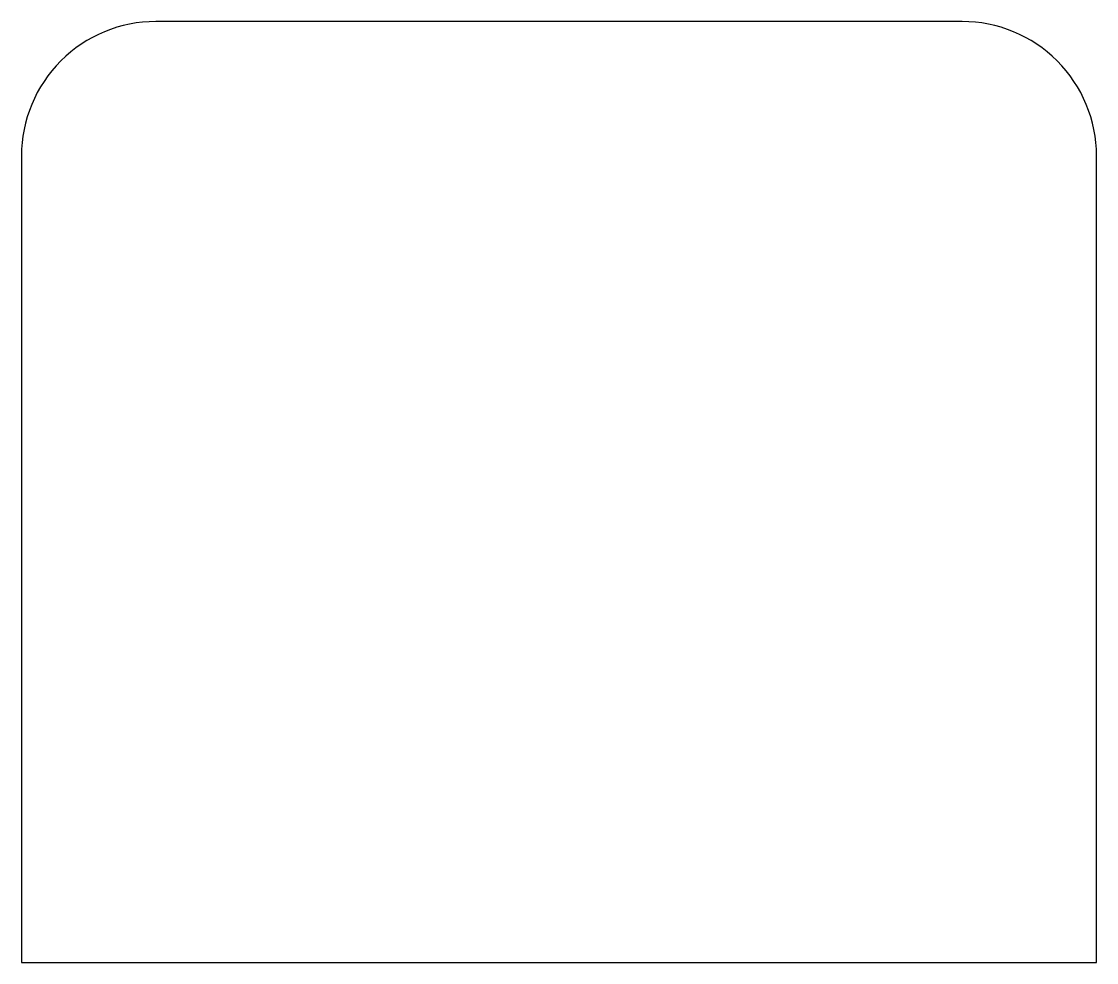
# Model space of a CAD drawing. Header units: inches. Extents: x 11 to 19, y 5.75 to 12.75.
import ezdxf

# ---------------------------------------------------------------- set-up
doc = ezdxf.new("R2010")
doc.units = ezdxf.units.IN
doc.layers.get('0').update_dxf_attribs({"linetype": 'CONTINUOUS'})

msp = doc.modelspace()

# ---------------------------------------------------------------- linework, layer by layer
msp.add_lwpolyline([(11, 5.75), (19, 5.75), (19, 11.75, 0.414214), (18, 12.75), (12, 12.75, 0.414214), (11, 11.75)], format="xyb", close=True)

doc.saveas('drawing.dxf')
